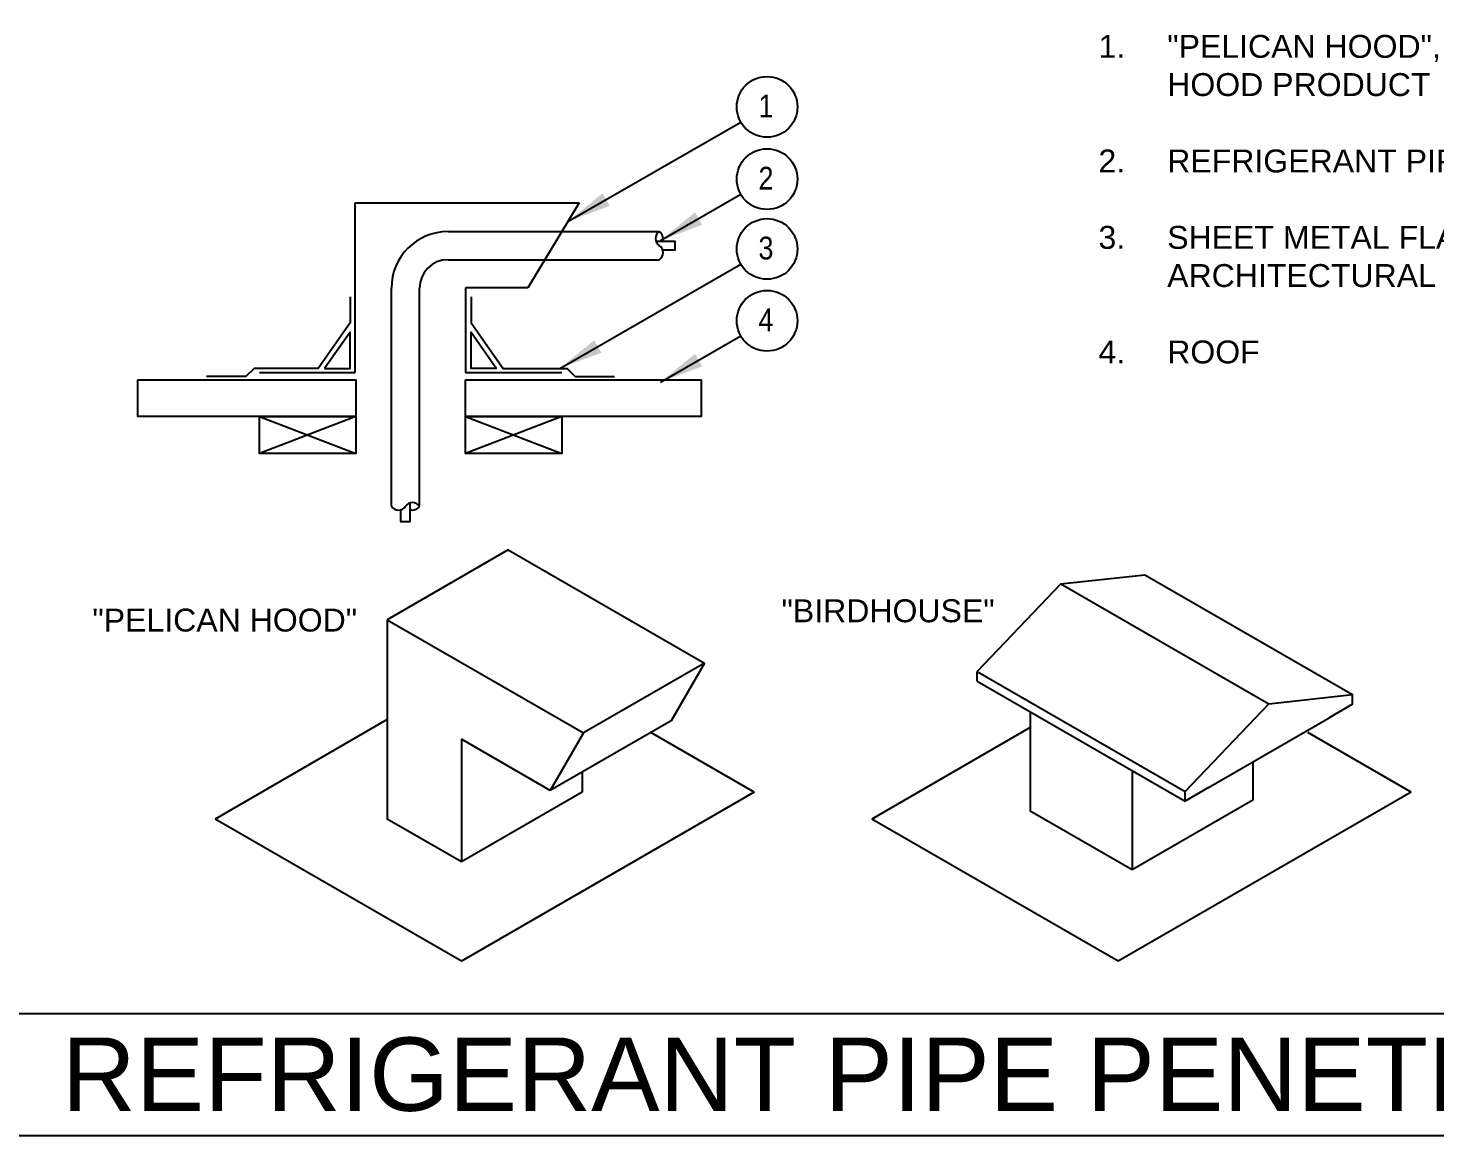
# Model space of a CAD drawing. Header units: inches. Extents: x -22 to 145, y -20 to 61.
# Drawn here: x 19.19 to 24.94, y 0 to 4.53 of the extents above; entities that cross this region are included whole.
import ezdxf
from ezdxf.enums import TextEntityAlignment as Align

# ---------------------------------------------------------------- set-up
doc = ezdxf.new("R2010")
doc.units = ezdxf.units.IN
doc.header["$MEASUREMENT"] = 0
for name, color, linetype in [('GEC_BORDER', 2, 'Continuous'), ('M-DET-MEDIUM', 3, 'Continuous'), ('M-DET-THIN', 9, 'Continuous'), ('M-DET-TXT', 2, 'Continuous'), ('M-DET-WIDE', 255, 'Continuous')]:
    doc.layers.add(name, color=color, linetype=linetype)
doc.styles.add('ARC-TEXT', font='arial.ttf', dxfattribs={"width": 1.00018, "height": 0.0938})
doc.styles.get("Standard").update_dxf_attribs({"font": 'arial.ttf'})
doc.styles.add('TITLE1', font='arial.ttf')
doc.dimstyles.new('Standard 2', dxfattribs={"dimtxt": 0.18, "dimasz": 0.18, "dimexe": 0.18, "dimexo": 0.0625, "dimgap": 0.09, "dimtad": 0, "dimtih": 1, "dimtoh": 1, "dimdec": 4, "dimzin": 0, "dimdsep": 46, "dimtxsty": 'Standard', "dimcen": 0.09, "dimadec": 0, "dimazin": 0, "dimtfac": 1, "dimtdec": 4, "dimtofl": 0, "dimtmove": 0, "dimatfit": 3, "dimfxl": 1, "dimtolj": 1, "dimtzin": 0, "dimarcsym": 0})

# ---------------------------------------------------------------- blocks, each defined once
blk = doc.blocks.new('000003')
at = {"ltscale": 6}
blk.add_circle((0, 0), 1.488, dxfattribs=at)
at = {"ltscale": 12, "style": 'ARC-TEXT', "width": 0.85}
blk.add_attdef('X', text='', height=1.116, dxfattribs=at).set_placement((-0.054, -0.512), align=Align.CENTER)

msp = doc.modelspace()

# ---------------------------------------------------------------- linework, layer by layer
at = {"layer": 'GEC_BORDER', "color": 5}
msp.add_line((-0.01882, 0.50031), (38.29401, 0.50031), dxfattribs=at)
msp.add_lwpolyline([(38.3125, 0), (0, 0), (0, 29), (38.3125, 29)], close=True, dxfattribs=at)
at = {"layer": 'M-DET-MEDIUM', "color": 3}
for points in [[(20.50303, 3.43261), (20.50303, 3.32646), (20.37187, 3.13979), (20.11044, 3.13979), (20.07721, 3.10656), (19.91625, 3.10656)], [(20.99765, 3.43261), (20.99765, 3.32646), (21.12881, 3.13979), (21.39024, 3.13979), (21.42347, 3.10656), (21.58442, 3.10656)]]:
    msp.add_lwpolyline(points, dxfattribs=at)
for points in [[(19.63485, 3.09345), (20.52612, 3.09345), (20.52612, 2.94279), (19.63485, 2.94279)], [(20.97456, 3.09345), (21.93943, 3.09345), (21.93943, 2.94279), (20.97456, 2.94279)], [(20.13204, 2.94279), (20.52612, 2.94279), (20.52612, 2.79213), (20.13204, 2.79213)], [(20.97456, 2.94279), (21.36864, 2.94279), (21.36864, 2.79213), (20.97456, 2.79213)]]:
    msp.add_lwpolyline(points, close=True, dxfattribs=at)
at = {"layer": 'M-DET-THIN'}
for p, q in [((20.52612, 2.94279), (20.13204, 2.79213)), ((20.13204, 2.94279), (20.52612, 2.79213)), ((21.36864, 2.94279), (20.97456, 2.79213)), ((20.97456, 2.94279), (21.36864, 2.79213)), ((23.41034, 2.25884), (23.0676, 1.90028)), ((23.41034, 2.25884), (23.75308, 2.29604)), ((23.41034, 2.25884), (24.26055, 1.76797)), ((23.75308, 2.29604), (24.60329, 1.80518)), ((23.0676, 1.90028), (23.91781, 1.40941)), ((23.0676, 1.86094), (23.0676, 1.90028)), ((23.0676, 1.86094), (23.91781, 1.37007)), ((24.26055, 1.76797), (24.60329, 1.80518)), ((24.60329, 1.76583), (24.60329, 1.80518)), ((24.26055, 1.76797), (23.91781, 1.40941)), ((24.60329, 1.76583), (24.50773, 1.71066)), ((24.01337, 1.42525), (24.50773, 1.71066)), ((24.01337, 1.42525), (23.91781, 1.37007)), ((23.91781, 1.37007), (23.91781, 1.40941))]:
    msp.add_line(p, q, dxfattribs=at)
for points in [[(21.75391, 3.66081), (21.75391, 3.66081), (21.83136, 3.66081), (21.83136, 3.62399), (21.78128, 3.62399)], [(20.39855, 3.13979), (20.50303, 3.13979), (20.50303, 3.2885), (20.39855, 3.13979)], [(21.10213, 3.13979), (20.99765, 3.13979), (20.99765, 3.2885), (21.10213, 3.13979)], [(20.74792, 2.58936), (20.74792, 2.58936), (20.74792, 2.51191), (20.71111, 2.51191), (20.71111, 2.56199)]]:
    msp.add_lwpolyline(points, dxfattribs=at)
for centre, start, end in [((21.78713, 3.67121), 124.135138, 235.864862), ((21.74806, 3.67121), 342.60601, 55.864862), ((21.74806, 3.61359), 304.135138, 55.864862), ((20.75833, 2.55614), 34.135138, 145.864862), ((20.7007, 2.5952), 214.135138, 325.864862), ((20.75833, 2.5952), 252.60601, 325.864862)]:
    msp.add_arc(centre, 0.03481, start, end, dxfattribs=at)
at = {"layer": 'M-DET-WIDE'}
for p, q in [((20.52428, 3.1238), (20.52428, 3.81803)), ((20.52428, 3.81803), (21.44016, 3.81803)), ((21.44016, 3.81803), (21.23047, 3.46902)), ((20.9037, 3.70003), (21.76759, 3.70003)), ((20.9037, 3.58477), (21.76759, 3.58477)), ((20.67189, 2.57567), (20.67189, 3.46821)), ((20.78714, 2.57567), (20.78714, 3.46821)), ((21.23047, 3.46902), (20.97456, 3.46902)), ((20.97456, 3.46902), (20.97456, 3.1238)), ((20.13204, 3.1238), (20.52428, 3.1238)), ((20.97456, 3.1238), (21.36864, 3.1238)), ((21.14902, 2.39725), (20.65466, 2.11183)), ((21.14902, 2.39725), (21.95184, 1.93373)), ((20.65466, 2.11183), (20.65466, 1.29633)), ((20.65466, 2.11183), (21.45749, 1.64832)), ((21.95184, 1.93373), (21.45749, 1.64832)), ((21.95184, 1.93373), (21.81597, 1.69839)), ((23.28419, 1.73589), (23.28419, 1.32909)), ((20.65466, 1.70408), (19.95121, 1.29633)), ((21.81597, 1.69839), (21.32162, 1.41298)), ((23.28419, 1.6712), (22.63747, 1.29633)), ((21.32162, 1.41298), (20.95822, 1.62279)), ((20.95822, 1.62279), (20.95822, 1.12108)), ((21.45749, 1.64832), (21.32162, 1.41298)), ((22.15603, 1.40649), (21.7332, 1.65061)), ((24.84229, 1.40649), (24.41947, 1.65061)), ((24.19557, 1.53044), (24.19557, 1.37373)), ((21.45257, 1.48858), (21.45257, 1.40649)), ((23.70122, 1.49512), (23.70122, 1.08832)), ((21.45257, 1.40649), (20.95822, 1.12108)), ((22.15603, 1.40649), (20.95822, 0.71494)), ((24.84229, 1.40649), (23.64448, 0.71494)), ((23.70122, 1.08832), (23.28419, 1.32909)), ((24.19557, 1.37373), (23.70122, 1.08832)), ((20.95822, 0.71494), (19.95121, 1.29633)), ((20.95822, 1.12108), (20.65466, 1.29633)), ((23.64448, 0.71494), (22.63747, 1.29633))]:
    msp.add_line(p, q, dxfattribs=at)
for radius in [0.23181, 0.11656]:
    msp.add_arc((20.9037, 3.46821), radius, 90, 180, dxfattribs=at)

# ---------------------------------------------------------------- block references
at = {"layer": 'M-DET-TXT', "xscale": 0.08333333333325754, "yscale": 0.08333333333325754, "zscale": 0.08333333333325754}
for p, values in [((22.20831, 4.20981), {'X': '1'}), ((22.20831, 3.91439), {'X': '2'}), ((22.20831, 3.6286), {'X': '3'}), ((22.20831, 3.33494), {'X': '4'})]:
    msp.add_blockref('000003', p, dxfattribs=at).add_auto_attribs(values)

# ---------------------------------------------------------------- texts
at = {"layer": 'M-DET-TXT'}
for s, insert, char_height, width, attachment_point, style in [('\\pi-0.28125,l0.28125,t0.28125;1.^I"PELICAN HOOD", "BIRDHOUSE" OR SIMILAR SHEET METAL RAIN HOOD PRODUCT\\P\\P2.^IREFRIGERANT PIPES\\P\\P3.^ISHEET METAL FLASHING WATER PROOFING PER ARCHITECTURAL DRAWINGS\\P\\P4.^IROOF', (23.56366, 4.50438), 0.09375, 4.5110479, 1, 'ARC-TEXT'), ('\\pi-0.28125,l0.28125,t0.28125;"BIRDHOUSE"', (22.2674, 2.19523), 0.09375, 1.2945194, 1, 'ARC-TEXT'), ('\\pi-0.28125,l0.28125,t0.28125;"PELICAN HOOD"', (19.44903, 2.15714), 0.09375, 1.2945194, 1, 'ARC-TEXT'), ('REFRIGERANT PIPE PENETRATION DETAIL', (28.07869, 0.25031), 0.3, 9.078125, 6, 'TITLE1')]:
    msp.add_mtext(s, dxfattribs=dict(at, insert=insert, char_height=char_height, width=width, attachment_point=attachment_point, style=style))

# ---------------------------------------------------------------- leaders
for points in [[(21.39375, 3.74078), (22.10082, 4.14793)], [(21.77226, 3.66342), (22.10082, 3.85251)], [(21.36031, 3.13979), (22.10082, 3.56672)], [(21.77226, 3.08397), (22.10082, 3.27305)]]:
    msp.add_leader(points, dimstyle='Standard 2', override={"dimgap": 0.09, "dimtad": 0}, dxfattribs=at)

doc.saveas('drawing.dxf')
